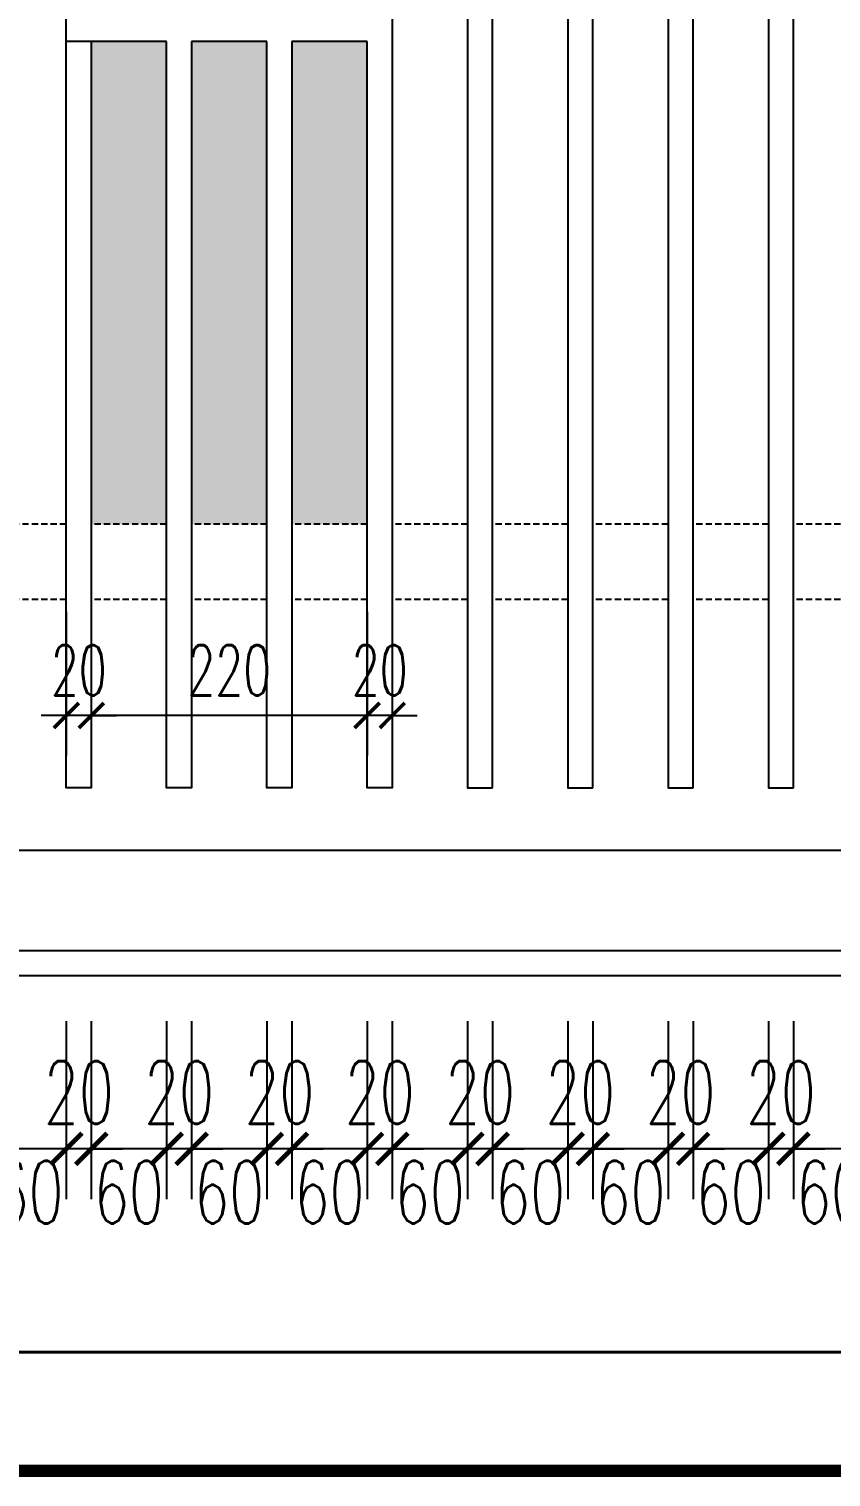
# Model space of a CAD drawing. Header units: millimetres. Extents: x -229618 to 2906, y -178063 to 96806.
# Drawn here: x -131762 to -130483, y -75775 to -73465 of the extents above; entities that cross this region are included whole.
import ezdxf

# ---------------------------------------------------------------- set-up
doc = ezdxf.new("R2010")
doc.units = ezdxf.units.MM
doc.header["$LTSCALE"] = 200
doc.header["$MEASUREMENT"] = 0
doc.header["$PDMODE"] = 3
doc.header["$PDSIZE"] = 50
doc.linetypes.add('DASHED2', pattern=[0.375, 0.25, -0.125])
doc.linetypes.add('HIDDEN', pattern=[0.375, 0.25, -0.125])
doc.layers.get('0').update_dxf_attribs({"color": 95, "linetype": 'CONTINUOUS'})
doc.layers.get('DEFPOINTS').update_dxf_attribs({"linetype": 'CONTINUOUS'})
for name, color, linetype, lineweight in [('cat', 1, 'CONTINUOUS', 40), ('hatch', 250, 'CONTINUOUS', 5), ('khuat', 8, 'DASHED2', 15)]:
    doc.layers.add(name, color=color, linetype=linetype, lineweight=lineweight)
for name, color, linetype in [('CUA', 145, 'CONTINUOUS'), ('DIM', 251, 'CONTINUOUS'), ('NETTHAY', 252, 'CONTINUOUS')]:
    doc.layers.add(name, color=color, linetype=linetype)
doc.styles.add('Scale', font='vnsimli.shx', dxfattribs={"width": 0.65, "bigfont": 'bigfont.shx'})
doc.dimstyles.new('Scale', dxfattribs={"dimscale": 75, "dimtxt": 2, "dimasz": 1, "dimexe": 1.6, "dimexo": 0, "dimgap": 0.8, "dimtad": 1, "dimdec": 0, "dimzin": 0, "dimdsep": 46, "dimtxsty": 'Scale', "dimblk": 'ARCHTICK', "dimcen": 0.1, "dimdle": 1, "dimclrd": 256, "dimclre": 256, "dimclrt": 3, "dimadec": 0, "dimazin": 0, "dimtfac": 1, "dimtdec": 0, "dimtix": 1, "dimtmove": 2, "dimatfit": 3, "dimldrblk": 'ARCHTICK', "dimfxl": 0, "dimtolj": 1, "dimtzin": 0, "dimarcsym": 0})

# ---------------------------------------------------------------- blocks, each defined once
blk = doc.blocks.new('_ArchTick')
at = {"color": 0, "linetype": 'ByBlock', "const_width": 0.15}
blk.add_lwpolyline([(-0.5, -0.5), (0.5, 0.5)], dxfattribs=at)
blk = doc.blocks.new('*D1454')
at = {"layer": 'DEFPOINTS', "color": 0, "linetype": 'Continuous'}
for p in [(-131222.5, -74394.7), (-131182.5, -74394.7), (-131222.5, -74560.1)]:
    blk.add_point(p, dxfattribs=at)
at = {"layer": 'DIM', "linetype": 'Continuous', "lineweight": -2}
for p, q in [((-131222.5, -74394.7), (-131222.5, -74624.1)), ((-131182.5, -74394.7), (-131182.5, -74624.1)), ((-131222.5, -74560.1), (-131262.5, -74560.1)), ((-131182.5, -74560.1), (-131222.5, -74560.1)), ((-131182.5, -74560.1), (-131142.5, -74560.1))]:
    blk.add_line(p, q, dxfattribs=at)
at = {"layer": 'DIM', "linetype": 'Continuous', "lineweight": -2, "xscale": 40, "yscale": 40, "zscale": 40}
blk.add_blockref('_ArchTick', (-131222.5, -74560.1), dxfattribs=at)
at = {"layer": 'DIM', "linetype": 'Continuous', "lineweight": -2, "xscale": 40, "yscale": 40, "zscale": 40, "rotation": 180}
blk.add_blockref('_ArchTick', (-131182.5, -74560.1), dxfattribs=at)
at = {"layer": 'DIM', "color": 3, "linetype": 'Continuous', "insert": (-131202.5, -74488.1), "char_height": 80, "attachment_point": 5, "style": 'Scale'}
blk.add_mtext('\\A1;20', dxfattribs=at)
blk = doc.blocks.new('*D1455')
at = {"layer": 'DEFPOINTS', "color": 0, "linetype": 'Continuous'}
for p in [(-131662.5, -74394.7), (-131222.5, -74394.7), (-131662.5, -74560.1)]:
    blk.add_point(p, dxfattribs=at)
at = {"layer": 'DIM', "linetype": 'Continuous', "lineweight": -2}
for p, q in [((-131662.5, -74394.7), (-131662.5, -74624.1)), ((-131222.5, -74394.7), (-131222.5, -74624.1)), ((-131182.5, -74560.1), (-131702.5, -74560.1))]:
    blk.add_line(p, q, dxfattribs=at)
at = {"layer": 'DIM', "linetype": 'Continuous', "lineweight": -2, "xscale": 40, "yscale": 40, "zscale": 40, "rotation": 180}
blk.add_blockref('_ArchTick', (-131662.5, -74560.1), dxfattribs=at)
at = {"layer": 'DIM', "linetype": 'Continuous', "lineweight": -2, "xscale": 40, "yscale": 40, "zscale": 40}
blk.add_blockref('_ArchTick', (-131222.5, -74560.1), dxfattribs=at)
at = {"layer": 'DIM', "color": 3, "linetype": 'Continuous', "insert": (-131442.5, -74488.1), "char_height": 80, "attachment_point": 5, "style": 'Scale'}
blk.add_mtext('\\A1;220', dxfattribs=at)
blk = doc.blocks.new('*D1456')
at = {"layer": 'DEFPOINTS', "color": 0, "linetype": 'Continuous'}
for p in [(-131702.5, -74394.7), (-131662.5, -74394.7), (-131702.5, -74560.1)]:
    blk.add_point(p, dxfattribs=at)
at = {"layer": 'DIM', "linetype": 'Continuous', "lineweight": -2}
for p, q in [((-131702.5, -74394.7), (-131702.5, -74624.1)), ((-131662.5, -74394.7), (-131662.5, -74624.1)), ((-131702.5, -74560.1), (-131742.5, -74560.1)), ((-131662.5, -74560.1), (-131702.5, -74560.1)), ((-131662.5, -74560.1), (-131622.5, -74560.1))]:
    blk.add_line(p, q, dxfattribs=at)
at = {"layer": 'DIM', "linetype": 'Continuous', "lineweight": -2, "xscale": 40, "yscale": 40, "zscale": 40}
blk.add_blockref('_ArchTick', (-131702.5, -74560.1), dxfattribs=at)
at = {"layer": 'DIM', "linetype": 'Continuous', "lineweight": -2, "xscale": 40, "yscale": 40, "zscale": 40, "rotation": 180}
blk.add_blockref('_ArchTick', (-131662.5, -74560.1), dxfattribs=at)
at = {"layer": 'DIM', "color": 3, "linetype": 'Continuous', "insert": (-131682.5, -74488.1), "char_height": 80, "attachment_point": 5, "style": 'Scale'}
blk.add_mtext('\\A1;20', dxfattribs=at)
blk = doc.blocks.new('*D1513')
at = {"layer": 'DEFPOINTS', "color": 0, "linetype": 'Continuous'}
for p in [(-130542.5, -75047.8), (-130422.5, -75047.8), (-130542.5, -75251.3)]:
    blk.add_point(p, dxfattribs=at)
at = {"layer": 'DIM', "linetype": 'Continuous', "lineweight": -2}
for p, q in [((-130542.5, -75047.8), (-130542.5, -75331.3)), ((-130422.5, -75047.8), (-130422.5, -75331.3)), ((-130372.5, -75251.3), (-130592.5, -75251.3))]:
    blk.add_line(p, q, dxfattribs=at)
at = {"layer": 'DIM', "linetype": 'Continuous', "lineweight": -2, "xscale": 50, "yscale": 50, "zscale": 50, "rotation": 180}
blk.add_blockref('_ArchTick', (-130542.5, -75251.3), dxfattribs=at)
at = {"layer": 'DIM', "linetype": 'Continuous', "lineweight": -2, "xscale": 50, "yscale": 50, "zscale": 50}
blk.add_blockref('_ArchTick', (-130422.5, -75251.3), dxfattribs=at)
at = {"layer": 'DIM', "color": 3, "linetype": 'Continuous', "insert": (-130482.5, -75320.4), "char_height": 100, "attachment_point": 5, "style": 'Scale'}
blk.add_mtext('\\A1;60', dxfattribs=at)
blk = doc.blocks.new('*D1514')
at = {"layer": 'DEFPOINTS', "color": 0, "linetype": 'Continuous'}
for p in [(-130582.5, -75047.8), (-130542.5, -75047.8), (-130582.5, -75251.3)]:
    blk.add_point(p, dxfattribs=at)
at = {"layer": 'DIM', "linetype": 'Continuous', "lineweight": -2}
for p, q in [((-130582.5, -75047.8), (-130582.5, -75331.3)), ((-130542.5, -75047.8), (-130542.5, -75331.3)), ((-130582.5, -75251.3), (-130632.5, -75251.3)), ((-130542.5, -75251.3), (-130582.5, -75251.3)), ((-130542.5, -75251.3), (-130492.5, -75251.3))]:
    blk.add_line(p, q, dxfattribs=at)
at = {"layer": 'DIM', "linetype": 'Continuous', "lineweight": -2, "xscale": 50, "yscale": 50, "zscale": 50}
blk.add_blockref('_ArchTick', (-130582.5, -75251.3), dxfattribs=at)
at = {"layer": 'DIM', "linetype": 'Continuous', "lineweight": -2, "xscale": 50, "yscale": 50, "zscale": 50, "rotation": 180}
blk.add_blockref('_ArchTick', (-130542.5, -75251.3), dxfattribs=at)
at = {"layer": 'DIM', "color": 3, "linetype": 'Continuous', "insert": (-130562.5, -75161.3), "char_height": 100, "attachment_point": 5, "style": 'Scale'}
blk.add_mtext('\\A1;20', dxfattribs=at)
blk = doc.blocks.new('*D1515')
at = {"layer": 'DEFPOINTS', "color": 0, "linetype": 'Continuous'}
for p in [(-130702.5, -75047.8), (-130582.5, -75047.8), (-130702.5, -75251.3)]:
    blk.add_point(p, dxfattribs=at)
at = {"layer": 'DIM', "linetype": 'Continuous', "lineweight": -2}
for p, q in [((-130702.5, -75047.8), (-130702.5, -75331.3)), ((-130582.5, -75047.8), (-130582.5, -75331.3)), ((-130532.5, -75251.3), (-130752.5, -75251.3))]:
    blk.add_line(p, q, dxfattribs=at)
at = {"layer": 'DIM', "linetype": 'Continuous', "lineweight": -2, "xscale": 50, "yscale": 50, "zscale": 50, "rotation": 180}
blk.add_blockref('_ArchTick', (-130702.5, -75251.3), dxfattribs=at)
at = {"layer": 'DIM', "linetype": 'Continuous', "lineweight": -2, "xscale": 50, "yscale": 50, "zscale": 50}
blk.add_blockref('_ArchTick', (-130582.5, -75251.3), dxfattribs=at)
at = {"layer": 'DIM', "color": 3, "linetype": 'Continuous', "insert": (-130642.5, -75320.4), "char_height": 100, "attachment_point": 5, "style": 'Scale'}
blk.add_mtext('\\A1;60', dxfattribs=at)
blk = doc.blocks.new('*D1516')
at = {"layer": 'DEFPOINTS', "color": 0, "linetype": 'Continuous'}
for p in [(-130742.5, -75047.8), (-130702.5, -75047.8), (-130742.5, -75251.3)]:
    blk.add_point(p, dxfattribs=at)
at = {"layer": 'DIM', "linetype": 'Continuous', "lineweight": -2}
for p, q in [((-130742.5, -75047.8), (-130742.5, -75331.3)), ((-130702.5, -75047.8), (-130702.5, -75331.3)), ((-130742.5, -75251.3), (-130792.5, -75251.3)), ((-130702.5, -75251.3), (-130742.5, -75251.3)), ((-130702.5, -75251.3), (-130652.5, -75251.3))]:
    blk.add_line(p, q, dxfattribs=at)
at = {"layer": 'DIM', "linetype": 'Continuous', "lineweight": -2, "xscale": 50, "yscale": 50, "zscale": 50}
blk.add_blockref('_ArchTick', (-130742.5, -75251.3), dxfattribs=at)
at = {"layer": 'DIM', "linetype": 'Continuous', "lineweight": -2, "xscale": 50, "yscale": 50, "zscale": 50, "rotation": 180}
blk.add_blockref('_ArchTick', (-130702.5, -75251.3), dxfattribs=at)
at = {"layer": 'DIM', "color": 3, "linetype": 'Continuous', "insert": (-130722.5, -75161.3), "char_height": 100, "attachment_point": 5, "style": 'Scale'}
blk.add_mtext('\\A1;20', dxfattribs=at)
blk = doc.blocks.new('*D1517')
at = {"layer": 'DEFPOINTS', "color": 0, "linetype": 'Continuous'}
for p in [(-130862.5, -75047.8), (-130742.5, -75047.8), (-130862.5, -75251.3)]:
    blk.add_point(p, dxfattribs=at)
at = {"layer": 'DIM', "linetype": 'Continuous', "lineweight": -2}
for p, q in [((-130862.5, -75047.8), (-130862.5, -75331.3)), ((-130742.5, -75047.8), (-130742.5, -75331.3)), ((-130692.5, -75251.3), (-130912.5, -75251.3))]:
    blk.add_line(p, q, dxfattribs=at)
at = {"layer": 'DIM', "linetype": 'Continuous', "lineweight": -2, "xscale": 50, "yscale": 50, "zscale": 50, "rotation": 180}
blk.add_blockref('_ArchTick', (-130862.5, -75251.3), dxfattribs=at)
at = {"layer": 'DIM', "linetype": 'Continuous', "lineweight": -2, "xscale": 50, "yscale": 50, "zscale": 50}
blk.add_blockref('_ArchTick', (-130742.5, -75251.3), dxfattribs=at)
at = {"layer": 'DIM', "color": 3, "linetype": 'Continuous', "insert": (-130802.5, -75320.4), "char_height": 100, "attachment_point": 5, "style": 'Scale'}
blk.add_mtext('\\A1;60', dxfattribs=at)
blk = doc.blocks.new('*D1518')
at = {"layer": 'DEFPOINTS', "color": 0, "linetype": 'Continuous'}
for p in [(-130902.5, -75047.8), (-130862.5, -75047.8), (-130902.5, -75251.3)]:
    blk.add_point(p, dxfattribs=at)
at = {"layer": 'DIM', "linetype": 'Continuous', "lineweight": -2}
for p, q in [((-130902.5, -75047.8), (-130902.5, -75331.3)), ((-130862.5, -75047.8), (-130862.5, -75331.3)), ((-130902.5, -75251.3), (-130952.5, -75251.3)), ((-130862.5, -75251.3), (-130902.5, -75251.3)), ((-130862.5, -75251.3), (-130812.5, -75251.3))]:
    blk.add_line(p, q, dxfattribs=at)
at = {"layer": 'DIM', "linetype": 'Continuous', "lineweight": -2, "xscale": 50, "yscale": 50, "zscale": 50}
blk.add_blockref('_ArchTick', (-130902.5, -75251.3), dxfattribs=at)
at = {"layer": 'DIM', "linetype": 'Continuous', "lineweight": -2, "xscale": 50, "yscale": 50, "zscale": 50, "rotation": 180}
blk.add_blockref('_ArchTick', (-130862.5, -75251.3), dxfattribs=at)
at = {"layer": 'DIM', "color": 3, "linetype": 'Continuous', "insert": (-130882.5, -75161.3), "char_height": 100, "attachment_point": 5, "style": 'Scale'}
blk.add_mtext('\\A1;20', dxfattribs=at)
blk = doc.blocks.new('*D1519')
at = {"layer": 'DEFPOINTS', "color": 0, "linetype": 'Continuous'}
for p in [(-131022.5, -75047.8), (-130902.5, -75047.8), (-131022.5, -75251.3)]:
    blk.add_point(p, dxfattribs=at)
at = {"layer": 'DIM', "linetype": 'Continuous', "lineweight": -2}
for p, q in [((-131022.5, -75047.8), (-131022.5, -75331.3)), ((-130902.5, -75047.8), (-130902.5, -75331.3)), ((-130852.5, -75251.3), (-131072.5, -75251.3))]:
    blk.add_line(p, q, dxfattribs=at)
at = {"layer": 'DIM', "linetype": 'Continuous', "lineweight": -2, "xscale": 50, "yscale": 50, "zscale": 50, "rotation": 180}
blk.add_blockref('_ArchTick', (-131022.5, -75251.3), dxfattribs=at)
at = {"layer": 'DIM', "linetype": 'Continuous', "lineweight": -2, "xscale": 50, "yscale": 50, "zscale": 50}
blk.add_blockref('_ArchTick', (-130902.5, -75251.3), dxfattribs=at)
at = {"layer": 'DIM', "color": 3, "linetype": 'Continuous', "insert": (-130962.5, -75320.4), "char_height": 100, "attachment_point": 5, "style": 'Scale'}
blk.add_mtext('\\A1;60', dxfattribs=at)
blk = doc.blocks.new('*D1520')
at = {"layer": 'DEFPOINTS', "color": 0, "linetype": 'Continuous'}
for p in [(-131062.5, -75047.8), (-131022.5, -75047.8), (-131062.5, -75251.3)]:
    blk.add_point(p, dxfattribs=at)
at = {"layer": 'DIM', "linetype": 'Continuous', "lineweight": -2}
for p, q in [((-131062.5, -75047.8), (-131062.5, -75331.3)), ((-131022.5, -75047.8), (-131022.5, -75331.3)), ((-131062.5, -75251.3), (-131112.5, -75251.3)), ((-131022.5, -75251.3), (-131062.5, -75251.3)), ((-131022.5, -75251.3), (-130972.5, -75251.3))]:
    blk.add_line(p, q, dxfattribs=at)
at = {"layer": 'DIM', "linetype": 'Continuous', "lineweight": -2, "xscale": 50, "yscale": 50, "zscale": 50}
blk.add_blockref('_ArchTick', (-131062.5, -75251.3), dxfattribs=at)
at = {"layer": 'DIM', "linetype": 'Continuous', "lineweight": -2, "xscale": 50, "yscale": 50, "zscale": 50, "rotation": 180}
blk.add_blockref('_ArchTick', (-131022.5, -75251.3), dxfattribs=at)
at = {"layer": 'DIM', "color": 3, "linetype": 'Continuous', "insert": (-131042.5, -75161.3), "char_height": 100, "attachment_point": 5, "style": 'Scale'}
blk.add_mtext('\\A1;20', dxfattribs=at)
blk = doc.blocks.new('*D1521')
at = {"layer": 'DEFPOINTS', "color": 0, "linetype": 'Continuous'}
for p in [(-131182.5, -75047.8), (-131062.5, -75047.8), (-131182.5, -75251.3)]:
    blk.add_point(p, dxfattribs=at)
at = {"layer": 'DIM', "linetype": 'Continuous', "lineweight": -2}
for p, q in [((-131182.5, -75047.8), (-131182.5, -75331.3)), ((-131062.5, -75047.8), (-131062.5, -75331.3)), ((-131012.5, -75251.3), (-131232.5, -75251.3))]:
    blk.add_line(p, q, dxfattribs=at)
at = {"layer": 'DIM', "linetype": 'Continuous', "lineweight": -2, "xscale": 50, "yscale": 50, "zscale": 50, "rotation": 180}
blk.add_blockref('_ArchTick', (-131182.5, -75251.3), dxfattribs=at)
at = {"layer": 'DIM', "linetype": 'Continuous', "lineweight": -2, "xscale": 50, "yscale": 50, "zscale": 50}
blk.add_blockref('_ArchTick', (-131062.5, -75251.3), dxfattribs=at)
at = {"layer": 'DIM', "color": 3, "linetype": 'Continuous', "insert": (-131122.5, -75320.4), "char_height": 100, "attachment_point": 5, "style": 'Scale'}
blk.add_mtext('\\A1;60', dxfattribs=at)
blk = doc.blocks.new('*D1522')
at = {"layer": 'DEFPOINTS', "color": 0, "linetype": 'Continuous'}
for p in [(-131222.5, -75047.8), (-131182.5, -75047.8), (-131222.5, -75251.3)]:
    blk.add_point(p, dxfattribs=at)
at = {"layer": 'DIM', "linetype": 'Continuous', "lineweight": -2}
for p, q in [((-131222.5, -75047.8), (-131222.5, -75331.3)), ((-131182.5, -75047.8), (-131182.5, -75331.3)), ((-131222.5, -75251.3), (-131272.5, -75251.3)), ((-131182.5, -75251.3), (-131222.5, -75251.3)), ((-131182.5, -75251.3), (-131132.5, -75251.3))]:
    blk.add_line(p, q, dxfattribs=at)
at = {"layer": 'DIM', "linetype": 'Continuous', "lineweight": -2, "xscale": 50, "yscale": 50, "zscale": 50}
blk.add_blockref('_ArchTick', (-131222.5, -75251.3), dxfattribs=at)
at = {"layer": 'DIM', "linetype": 'Continuous', "lineweight": -2, "xscale": 50, "yscale": 50, "zscale": 50, "rotation": 180}
blk.add_blockref('_ArchTick', (-131182.5, -75251.3), dxfattribs=at)
at = {"layer": 'DIM', "color": 3, "linetype": 'Continuous', "insert": (-131202.5, -75161.3), "char_height": 100, "attachment_point": 5, "style": 'Scale'}
blk.add_mtext('\\A1;20', dxfattribs=at)
blk = doc.blocks.new('*D1523')
at = {"layer": 'DEFPOINTS', "color": 0, "linetype": 'Continuous'}
for p in [(-131342.5, -75047.8), (-131222.5, -75047.8), (-131342.5, -75251.3)]:
    blk.add_point(p, dxfattribs=at)
at = {"layer": 'DIM', "linetype": 'Continuous', "lineweight": -2}
for p, q in [((-131342.5, -75047.8), (-131342.5, -75331.3)), ((-131222.5, -75047.8), (-131222.5, -75331.3)), ((-131172.5, -75251.3), (-131392.5, -75251.3))]:
    blk.add_line(p, q, dxfattribs=at)
at = {"layer": 'DIM', "linetype": 'Continuous', "lineweight": -2, "xscale": 50, "yscale": 50, "zscale": 50, "rotation": 180}
blk.add_blockref('_ArchTick', (-131342.5, -75251.3), dxfattribs=at)
at = {"layer": 'DIM', "linetype": 'Continuous', "lineweight": -2, "xscale": 50, "yscale": 50, "zscale": 50}
blk.add_blockref('_ArchTick', (-131222.5, -75251.3), dxfattribs=at)
at = {"layer": 'DIM', "color": 3, "linetype": 'Continuous', "insert": (-131282.5, -75320.4), "char_height": 100, "attachment_point": 5, "style": 'Scale'}
blk.add_mtext('\\A1;60', dxfattribs=at)
blk = doc.blocks.new('*D1524')
at = {"layer": 'DEFPOINTS', "color": 0, "linetype": 'Continuous'}
for p in [(-131382.5, -75047.8), (-131342.5, -75047.8), (-131382.5, -75251.3)]:
    blk.add_point(p, dxfattribs=at)
at = {"layer": 'DIM', "linetype": 'Continuous', "lineweight": -2}
for p, q in [((-131382.5, -75047.8), (-131382.5, -75331.3)), ((-131342.5, -75047.8), (-131342.5, -75331.3)), ((-131382.5, -75251.3), (-131432.5, -75251.3)), ((-131342.5, -75251.3), (-131382.5, -75251.3)), ((-131342.5, -75251.3), (-131292.5, -75251.3))]:
    blk.add_line(p, q, dxfattribs=at)
at = {"layer": 'DIM', "linetype": 'Continuous', "lineweight": -2, "xscale": 50, "yscale": 50, "zscale": 50}
blk.add_blockref('_ArchTick', (-131382.5, -75251.3), dxfattribs=at)
at = {"layer": 'DIM', "linetype": 'Continuous', "lineweight": -2, "xscale": 50, "yscale": 50, "zscale": 50, "rotation": 180}
blk.add_blockref('_ArchTick', (-131342.5, -75251.3), dxfattribs=at)
at = {"layer": 'DIM', "color": 3, "linetype": 'Continuous', "insert": (-131362.5, -75161.3), "char_height": 100, "attachment_point": 5, "style": 'Scale'}
blk.add_mtext('\\A1;20', dxfattribs=at)
blk = doc.blocks.new('*D1525')
at = {"layer": 'DEFPOINTS', "color": 0, "linetype": 'Continuous'}
for p in [(-131502.5, -75047.8), (-131382.5, -75047.8), (-131502.5, -75251.3)]:
    blk.add_point(p, dxfattribs=at)
at = {"layer": 'DIM', "linetype": 'Continuous', "lineweight": -2}
for p, q in [((-131502.5, -75047.8), (-131502.5, -75331.3)), ((-131382.5, -75047.8), (-131382.5, -75331.3)), ((-131332.5, -75251.3), (-131552.5, -75251.3))]:
    blk.add_line(p, q, dxfattribs=at)
at = {"layer": 'DIM', "linetype": 'Continuous', "lineweight": -2, "xscale": 50, "yscale": 50, "zscale": 50, "rotation": 180}
blk.add_blockref('_ArchTick', (-131502.5, -75251.3), dxfattribs=at)
at = {"layer": 'DIM', "linetype": 'Continuous', "lineweight": -2, "xscale": 50, "yscale": 50, "zscale": 50}
blk.add_blockref('_ArchTick', (-131382.5, -75251.3), dxfattribs=at)
at = {"layer": 'DIM', "color": 3, "linetype": 'Continuous', "insert": (-131442.5, -75320.4), "char_height": 100, "attachment_point": 5, "style": 'Scale'}
blk.add_mtext('\\A1;60', dxfattribs=at)
blk = doc.blocks.new('*D1526')
at = {"layer": 'DEFPOINTS', "color": 0, "linetype": 'Continuous'}
for p in [(-131542.5, -75047.8), (-131502.5, -75047.8), (-131542.5, -75251.3)]:
    blk.add_point(p, dxfattribs=at)
at = {"layer": 'DIM', "linetype": 'Continuous', "lineweight": -2}
for p, q in [((-131542.5, -75047.8), (-131542.5, -75331.3)), ((-131502.5, -75047.8), (-131502.5, -75331.3)), ((-131542.5, -75251.3), (-131592.5, -75251.3)), ((-131502.5, -75251.3), (-131542.5, -75251.3)), ((-131502.5, -75251.3), (-131452.5, -75251.3))]:
    blk.add_line(p, q, dxfattribs=at)
at = {"layer": 'DIM', "linetype": 'Continuous', "lineweight": -2, "xscale": 50, "yscale": 50, "zscale": 50}
blk.add_blockref('_ArchTick', (-131542.5, -75251.3), dxfattribs=at)
at = {"layer": 'DIM', "linetype": 'Continuous', "lineweight": -2, "xscale": 50, "yscale": 50, "zscale": 50, "rotation": 180}
blk.add_blockref('_ArchTick', (-131502.5, -75251.3), dxfattribs=at)
at = {"layer": 'DIM', "color": 3, "linetype": 'Continuous', "insert": (-131522.5, -75161.3), "char_height": 100, "attachment_point": 5, "style": 'Scale'}
blk.add_mtext('\\A1;20', dxfattribs=at)
blk = doc.blocks.new('*D1527')
at = {"layer": 'DEFPOINTS', "color": 0, "linetype": 'Continuous'}
for p in [(-131662.5, -75047.8), (-131542.5, -75047.8), (-131662.5, -75251.3)]:
    blk.add_point(p, dxfattribs=at)
at = {"layer": 'DIM', "linetype": 'Continuous', "lineweight": -2}
for p, q in [((-131662.5, -75047.8), (-131662.5, -75331.3)), ((-131542.5, -75047.8), (-131542.5, -75331.3)), ((-131492.5, -75251.3), (-131712.5, -75251.3))]:
    blk.add_line(p, q, dxfattribs=at)
at = {"layer": 'DIM', "linetype": 'Continuous', "lineweight": -2, "xscale": 50, "yscale": 50, "zscale": 50, "rotation": 180}
blk.add_blockref('_ArchTick', (-131662.5, -75251.3), dxfattribs=at)
at = {"layer": 'DIM', "linetype": 'Continuous', "lineweight": -2, "xscale": 50, "yscale": 50, "zscale": 50}
blk.add_blockref('_ArchTick', (-131542.5, -75251.3), dxfattribs=at)
at = {"layer": 'DIM', "color": 3, "linetype": 'Continuous', "insert": (-131602.5, -75320.4), "char_height": 100, "attachment_point": 5, "style": 'Scale'}
blk.add_mtext('\\A1;60', dxfattribs=at)
blk = doc.blocks.new('*D1528')
at = {"layer": 'DEFPOINTS', "color": 0, "linetype": 'Continuous'}
for p in [(-131702.5, -75047.8), (-131662.5, -75047.8), (-131702.5, -75251.3)]:
    blk.add_point(p, dxfattribs=at)
at = {"layer": 'DIM', "linetype": 'Continuous', "lineweight": -2}
for p, q in [((-131702.5, -75047.8), (-131702.5, -75331.3)), ((-131662.5, -75047.8), (-131662.5, -75331.3)), ((-131702.5, -75251.3), (-131752.5, -75251.3)), ((-131662.5, -75251.3), (-131702.5, -75251.3)), ((-131662.5, -75251.3), (-131612.5, -75251.3))]:
    blk.add_line(p, q, dxfattribs=at)
at = {"layer": 'DIM', "linetype": 'Continuous', "lineweight": -2, "xscale": 50, "yscale": 50, "zscale": 50}
blk.add_blockref('_ArchTick', (-131702.5, -75251.3), dxfattribs=at)
at = {"layer": 'DIM', "linetype": 'Continuous', "lineweight": -2, "xscale": 50, "yscale": 50, "zscale": 50, "rotation": 180}
blk.add_blockref('_ArchTick', (-131662.5, -75251.3), dxfattribs=at)
at = {"layer": 'DIM', "color": 3, "linetype": 'Continuous', "insert": (-131682.5, -75161.3), "char_height": 100, "attachment_point": 5, "style": 'Scale'}
blk.add_mtext('\\A1;20', dxfattribs=at)
blk = doc.blocks.new('*D1529')
at = {"layer": 'DEFPOINTS', "color": 0, "linetype": 'Continuous'}
for p in [(-131822.5, -75047.8), (-131702.5, -75047.8), (-131822.5, -75251.3)]:
    blk.add_point(p, dxfattribs=at)
at = {"layer": 'DIM', "linetype": 'Continuous', "lineweight": -2}
for p, q in [((-131822.5, -75047.8), (-131822.5, -75331.3)), ((-131702.5, -75047.8), (-131702.5, -75331.3)), ((-131652.5, -75251.3), (-131872.5, -75251.3))]:
    blk.add_line(p, q, dxfattribs=at)
at = {"layer": 'DIM', "linetype": 'Continuous', "lineweight": -2, "xscale": 50, "yscale": 50, "zscale": 50, "rotation": 180}
blk.add_blockref('_ArchTick', (-131822.5, -75251.3), dxfattribs=at)
at = {"layer": 'DIM', "linetype": 'Continuous', "lineweight": -2, "xscale": 50, "yscale": 50, "zscale": 50}
blk.add_blockref('_ArchTick', (-131702.5, -75251.3), dxfattribs=at)
at = {"layer": 'DIM', "color": 3, "linetype": 'Continuous', "insert": (-131762.5, -75320.4), "char_height": 100, "attachment_point": 5, "style": 'Scale'}
blk.add_mtext('\\A1;60', dxfattribs=at)

msp = doc.modelspace()

# ---------------------------------------------------------------- hatches: boundary and pattern name
at = {"layer": 'hatch'}
h = msp.add_hatch(dxfattribs=at)
h.set_pattern_fill('HEX', color=256, scale=30, style=0)
h.set_pattern_definition([(180, (-307101.963, 55306.211), (0, 6.49519053), [3.75, -7.5]), (60, (-307101.963, 55306.211), (5.625, -3.24759526), [3.75, -7.5]), (120, (-307105.713, 55306.211), (5.625, 3.24759527), [3.75, -7.5])])
h.paths.add_polyline_path([(-131342.5, -72195.3), (-131222.5, -72195.3), (-131222.5, -72965.3), (-131342.5, -72965.3)])
h.paths.add_polyline_path([(-131502.5, -72195.3), (-131382.5, -72195.3), (-131382.5, -72965.3), (-131502.5, -72965.3)])
h.paths.add_polyline_path([(-131662.5, -72195.3), (-131542.5, -72195.3), (-131542.5, -72965.3), (-131662.5, -72965.3)])
h.paths.add_polyline_path([(-131222.5, -74255.3), (-131342.5, -74255.3), (-131342.5, -73485.3), (-131222.5, -73485.3)])
h.paths.add_polyline_path([(-131382.5, -74255.3), (-131502.5, -74255.3), (-131502.5, -73485.3), (-131382.5, -73485.3)])
h.paths.add_polyline_path([(-131542.5, -74255.3), (-131662.5, -74255.3), (-131662.5, -73485.3), (-131542.5, -73485.3)])

# ---------------------------------------------------------------- linework, layer by layer
at = {"layer": 'cat', "linetype": 'Continuous'}
msp.add_line((-129853.3, -75575.3), (-133043.1, -75575.3), dxfattribs=at)
at = {"layer": 'CUA', "linetype": 'Continuous'}
for p, q in [((-131542.5, -73485.3), (-131702.5, -73485.3)), ((-131382.5, -73485.3), (-131502.5, -73485.3)), ((-131222.5, -73485.3), (-131342.5, -73485.3))]:
    msp.add_line(p, q, dxfattribs=at)
at = {"layer": 'CUA', "linetype": 'HIDDEN', "ltscale": 0.2}
for p, q in [((-131702.5, -74255.3), (-131822.5, -74255.3)), ((-131542.5, -74255.3), (-131662.5, -74255.3)), ((-131382.5, -74255.3), (-131502.5, -74255.3)), ((-131222.5, -74255.3), (-131342.5, -74255.3)), ((-131062.5, -74255.3), (-131182.5, -74255.3)), ((-130902.5, -74255.3), (-131022.5, -74255.3)), ((-130742.5, -74255.3), (-130862.5, -74255.3)), ((-130582.5, -74255.3), (-130702.5, -74255.3)), ((-130422.5, -74255.3), (-130542.5, -74255.3)), ((-131702.5, -74375.3), (-131822.5, -74375.3)), ((-131542.5, -74375.3), (-131662.5, -74375.3)), ((-131382.5, -74375.3), (-131502.5, -74375.3)), ((-131222.5, -74375.3), (-131342.5, -74375.3)), ((-131062.5, -74375.3), (-131182.5, -74375.3)), ((-130902.5, -74375.3), (-131022.5, -74375.3)), ((-130742.5, -74375.3), (-130862.5, -74375.3)), ((-130582.5, -74375.3), (-130702.5, -74375.3)), ((-130422.5, -74375.3), (-130542.5, -74375.3))]:
    msp.add_line(p, q, dxfattribs=at)
at = {"layer": 'CUA', "linetype": 'Continuous'}
for points in [[(-131662.5, -73485.3), (-131662.5, -74675.3), (-131702.5, -74675.3), (-131702.5, -71675.3), (-131662.5, -71675.3), (-131662.5, -72965.3)], [(-131222.5, -72965.3), (-131222.5, -71675.3), (-131182.5, -71675.3), (-131182.5, -74675.3), (-131222.5, -74675.3), (-131222.5, -73485.3)], [(-131502.5, -73485.3), (-131502.5, -74675.3), (-131542.5, -74675.3), (-131542.5, -73485.3)], [(-131342.5, -73485.3), (-131342.5, -74675.3), (-131382.5, -74675.3), (-131382.5, -73485.3)]]:
    msp.add_lwpolyline(points, dxfattribs=at)
for points in [[(-131022.5, -74675.3), (-131022.5, -71675.3), (-131062.5, -71675.3), (-131062.5, -74675.3)], [(-130862.5, -74675.3), (-130862.5, -71675.3), (-130902.5, -71675.3), (-130902.5, -74675.3)], [(-130702.5, -74675.3), (-130702.5, -71675.3), (-130742.5, -71675.3), (-130742.5, -74675.3)], [(-130542.5, -74675.3), (-130542.5, -71675.3), (-130582.5, -71675.3), (-130582.5, -74675.3)]]:
    msp.add_lwpolyline(points, close=True, dxfattribs=at)
at = {"layer": 'khuat', "color": 5, "ltscale": 2, "const_width": 20}
msp.add_lwpolyline([(-129853.3, -71427.5), (-132843.1, -71427.5, 0.414214), (-133043.1, -71627.5), (-133043.1, -75764.7), (-130053.3, -75764.7, 0.414214), (-129853.3, -75564.7)], format="xyb", close=True, dxfattribs=at)
at = {"layer": 'NETTHAY', "linetype": 'Continuous'}
for p, q in [((-129853.3, -74775.3), (-133043.1, -74775.3)), ((-129853.3, -74935.3), (-133043.1, -74935.3)), ((-129853.3, -74975.3), (-133043.1, -74975.3))]:
    msp.add_line(p, q, dxfattribs=at)

# ---------------------------------------------------------------- dimensions: what is measured, and where the dimension line sits
at = {"layer": 'DIM', "linetype": 'Continuous'}
for base, p1, p2, override, picture, middle in [((-131702.5, -74560.1), (-131662.5, -74394.7), (-131702.5, -74394.7), {"dimscale": 40, "dimlfac": 0.5}, '*D1456', (-131682.5, -74488.1)), ((-131662.5, -74560.1), (-131222.5, -74394.7), (-131662.5, -74394.7), {"dimscale": 40, "dimlfac": 0.5}, '*D1455', (-131442.5, -74488.1)), ((-131222.5, -74560.1), (-131182.5, -74394.7), (-131222.5, -74394.7), {"dimscale": 40, "dimlfac": 0.5}, '*D1454', (-131202.5, -74488.1)), ((-131702.5, -75251.3), (-131662.5, -75047.8), (-131702.5, -75047.8), {"dimscale": 50, "dimlfac": 0.5}, '*D1528', (-131682.5, -75161.3)), ((-131542.5, -75251.3), (-131502.5, -75047.8), (-131542.5, -75047.8), {"dimscale": 50, "dimlfac": 0.5}, '*D1526', (-131522.5, -75161.3)), ((-131382.5, -75251.3), (-131342.5, -75047.8), (-131382.5, -75047.8), {"dimscale": 50, "dimlfac": 0.5}, '*D1524', (-131362.5, -75161.3)), ((-131222.5, -75251.3), (-131182.5, -75047.8), (-131222.5, -75047.8), {"dimscale": 50, "dimlfac": 0.5}, '*D1522', (-131202.5, -75161.3)), ((-131062.5, -75251.3), (-131022.5, -75047.8), (-131062.5, -75047.8), {"dimscale": 50, "dimlfac": 0.5}, '*D1520', (-131042.5, -75161.3)), ((-130902.5, -75251.3), (-130862.5, -75047.8), (-130902.5, -75047.8), {"dimscale": 50, "dimlfac": 0.5}, '*D1518', (-130882.5, -75161.3)), ((-130742.5, -75251.3), (-130702.5, -75047.8), (-130742.5, -75047.8), {"dimscale": 50, "dimlfac": 0.5}, '*D1516', (-130722.5, -75161.3)), ((-130582.5, -75251.3), (-130542.5, -75047.8), (-130582.5, -75047.8), {"dimscale": 50, "dimlfac": 0.5}, '*D1514', (-130562.5, -75161.3))]:
    dim = msp.add_linear_dim(base=base, p1=p1, p2=p2, angle=180, dimstyle='Scale', override=override, dxfattribs=at)
    dim.commit()
    dim.dimension.update_dxf_attribs({"geometry": picture, "text_midpoint": middle})
for base, p1, p2, picture, middle in [((-131822.5, -75251.3), (-131702.5, -75047.8), (-131822.5, -75047.8), '*D1529', (-131762.5, -75320.4)), ((-131662.5, -75251.3), (-131542.5, -75047.8), (-131662.5, -75047.8), '*D1527', (-131602.5, -75320.4)), ((-131502.5, -75251.3), (-131382.5, -75047.8), (-131502.5, -75047.8), '*D1525', (-131442.5, -75320.4)), ((-131342.5, -75251.3), (-131222.5, -75047.8), (-131342.5, -75047.8), '*D1523', (-131282.5, -75320.4)), ((-131182.5, -75251.3), (-131062.5, -75047.8), (-131182.5, -75047.8), '*D1521', (-131122.5, -75320.4)), ((-131022.5, -75251.3), (-130902.5, -75047.8), (-131022.5, -75047.8), '*D1519', (-130962.5, -75320.4)), ((-130862.5, -75251.3), (-130742.5, -75047.8), (-130862.5, -75047.8), '*D1517', (-130802.5, -75320.4)), ((-130702.5, -75251.3), (-130582.5, -75047.8), (-130702.5, -75047.8), '*D1515', (-130642.5, -75320.4)), ((-130542.5, -75251.3), (-130422.5, -75047.8), (-130542.5, -75047.8), '*D1513', (-130482.5, -75320.4))]:
    dim = msp.add_linear_dim(base=base, p1=p1, p2=p2, angle=180, dimstyle='Scale', override={"dimscale": 50, "dimlfac": 0.5}, dxfattribs=at)
    dim.commit()
    dim.dimension.update_dxf_attribs({"geometry": picture, "text_midpoint": middle, "dimtype": 160})

doc.saveas('drawing.dxf')
